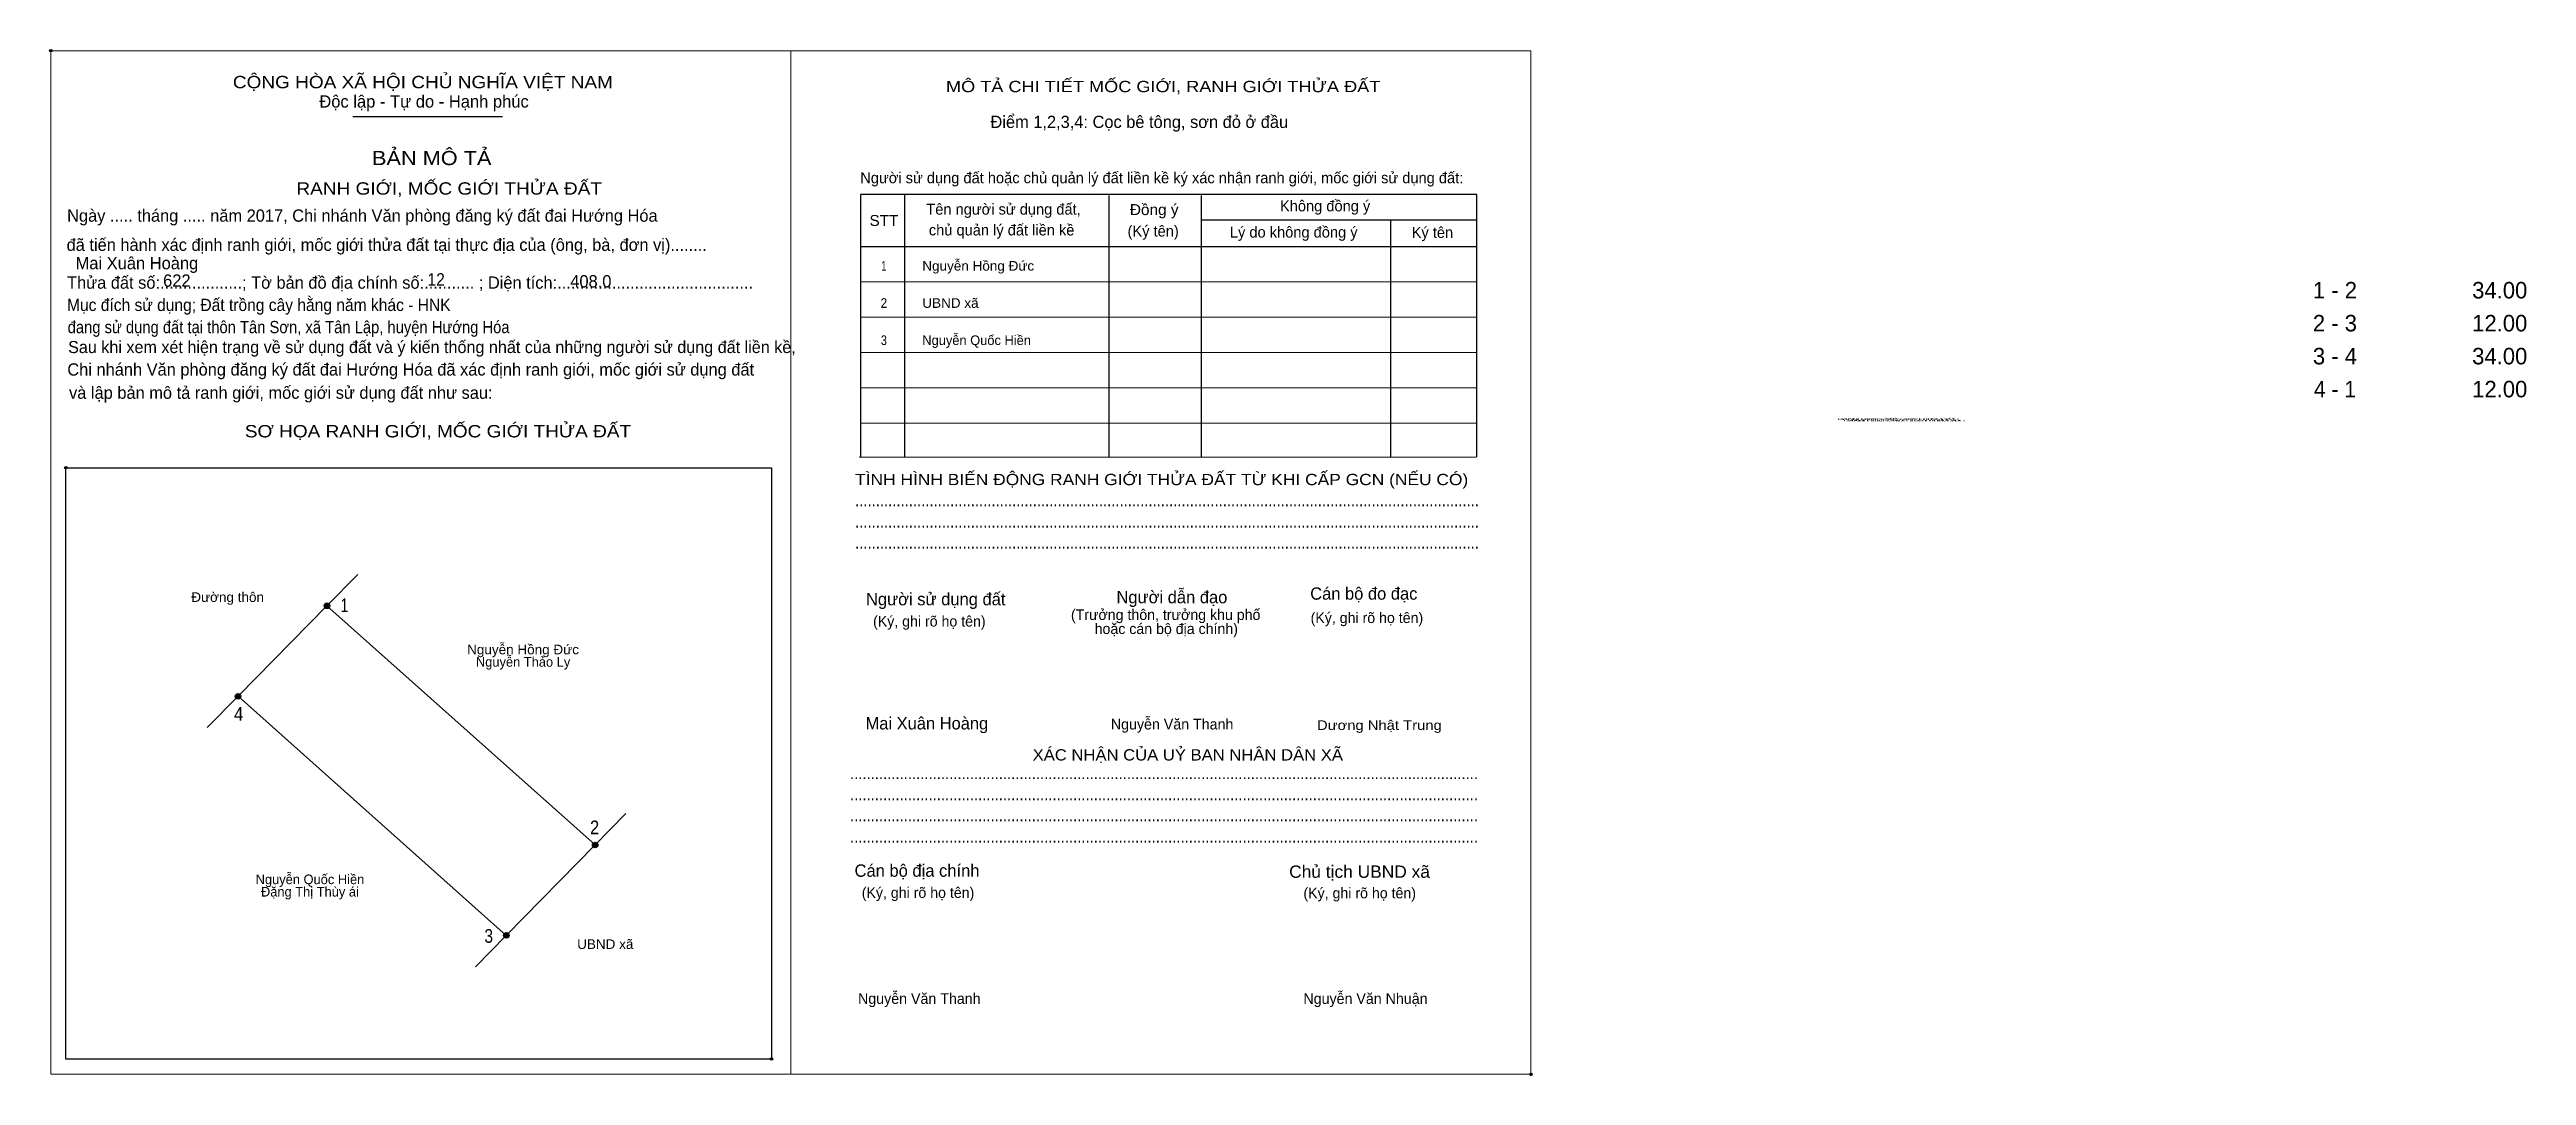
# Model space of a CAD drawing. Header units: metres. Extents: x 548094 to 548328, y 1837936 to 1838033.
import ezdxf
from ezdxf.enums import TextEntityAlignment as Align

# ---------------------------------------------------------------- set-up
doc = ezdxf.new("R2010")
doc.units = ezdxf.units.M
doc.header["$LTSCALE"] = 0.46
doc.header["$PDMODE"] = 32
doc.header["$PDSIZE"] = 0.23
for name, color, linetype, lineweight in [('1', 7, 'Continuous', 25), ('10', 7, 'Continuous', 13), ('11', 7, 'Continuous', 25), ('2', 7, 'Continuous', 13), ('27', 7, 'Continuous', 13)]:
    doc.layers.add(name, color=color, linetype=linetype, lineweight=lineweight)
for name, color, linetype in [('36', 7, 'Continuous'), ('52', 7, 'Continuous'), ('6', 7, 'Continuous'), ('60', 7, 'Continuous'), ('9', 7, 'Continuous')]:
    doc.layers.add(name, color=color, linetype=linetype)

msp = doc.modelspace()

# ---------------------------------------------------------------- hatches: boundary and pattern name
at = {"layer": '11'}
for points in [[(548120.2699, 1837980.59, 1), (548119.7501, 1837980.59, 1)], [(548111.8599, 1837972.03, 1), (548111.3401, 1837972.03, 1)], [(548145.6499, 1837957.96, 1), (548145.1301, 1837957.96, 1)], [(548137.2399, 1837949.4, 1), (548136.7201, 1837949.4, 1)], [(548137.2399, 1837949.4, 1), (548136.7201, 1837949.4, 1)]]:
    msp.add_hatch(color=256, dxfattribs=at).paths.add_polyline_path(points)

# ---------------------------------------------------------------- linework, layer by layer
at = {"layer": '1'}
for p, q in [((548122.47, 1838026.91), (548136.63, 1838026.91)), ((548174.67, 1838019.52), (548174.67, 1837994.65)), ((548193.99, 1838019.42), (548193.99, 1837994.65)), ((548202.71, 1838019.42), (548202.71, 1837994.65)), ((548202.71, 1838017.12), (548228.82, 1838017.12)), ((548220.64, 1838017.12), (548220.64, 1837994.65)), ((548170.48, 1838014.58), (548228.82, 1838014.58))]:
    msp.add_line(p, q, dxfattribs=at)
at = {"layer": '1', "lineweight": 13}
for p, q in [((548170.48, 1838011.24), (548228.82, 1838011.24)), ((548170.48, 1838007.9), (548228.82, 1838007.9)), ((548170.48, 1838004.56), (548228.82, 1838004.56)), ((548170.48, 1838001.22), (548228.82, 1838001.22)), ((548170.48, 1837997.88), (548228.82, 1837997.88)), ((548170.38, 1837994.65), (548228.72, 1837994.65))]:
    msp.add_line(p, q, dxfattribs=at)
at = {"layer": '1'}
msp.add_lwpolyline([(548228.82, 1837994.65), (548228.82, 1838019.52), (548170.48, 1838019.52), (548170.48, 1837994.65)], dxfattribs=at)
msp.add_lwpolyline([(548095.32, 1837993.66), (548162.07, 1837993.66), (548162.07, 1837937.7), (548095.32, 1837937.7)], close=True, dxfattribs=at)
for p in [(548093.88, 1838033.12), (548093.89, 1838033.12), (548095.31, 1837993.67), (548095.32, 1837993.67), (548095.32, 1837993.66), (548162.07, 1837937.71), (548162.07, 1837937.7), (548233.93, 1837936.26), (548233.94, 1837936.26)]:
    msp.add_point(p, dxfattribs=at)
at = {"layer": '10'}
msp.add_lwpolyline([(548136.98, 1837949.4), (548111.6, 1837972.03), (548120.01, 1837980.59), (548145.39, 1837957.96)], close=True, dxfattribs=at)
at = {"layer": '11'}
for centre in [(548120.01, 1837980.59), (548111.6, 1837972.03), (548145.39, 1837957.96), (548136.98, 1837949.4), (548136.98, 1837949.4)]:
    msp.add_circle(centre, 0.2599, dxfattribs=at)
at = {"layer": '2'}
for points in [[(548093.88, 1838033.12), (548163.91, 1838033.12), (548163.91, 1837936.26), (548093.88, 1837936.26)], [(548163.91, 1838033.11), (548233.93, 1838033.11), (548233.93, 1837936.26), (548163.91, 1837936.26)], [(548163.91, 1838033.11), (548233.93, 1838033.11), (548233.93, 1837936.26), (548163.91, 1837936.26)]]:
    msp.add_lwpolyline(points, close=True, dxfattribs=at)
at = {"layer": '27'}
for p, q in [((548120.01, 1837980.59), (548122.92, 1837983.56)), ((548111.6, 1837972.03), (548108.69, 1837969.06)), ((548145.39, 1837957.96), (548148.3, 1837960.93)), ((548136.98, 1837949.4), (548134.07, 1837946.43))]:
    msp.add_line(p, q, dxfattribs=at)

# ---------------------------------------------------------------- texts
at = {"layer": '1'}
for s, height, width, p in [('CỘNG HÒA XÃ HỘI CHỦ NGHĨA VIỆT NAM', 1.169, 1.15, (548111.11, 1838029.57)), ('RANH GIỚI, MỐC GIỚI THỬA ĐẤT', 1.17, 1.15, (548117.12, 1838019.5)), ('Đồng ý', 1.035, 1.05, (548195.98, 1838017.57)), ('STT', 1.035, 1.05, (548171.34, 1838016.54)), ('Mục đích sử dụng; Đất trồng cây hằng năm khác - HNK', 1.16, 0.95, (548095.42, 1838008.49)), ('đang sử dụng đất tại thôn Tân Sơn, xã Tân Lập, huyện Hướng Hóa', 1.16, 0.9, (548095.48, 1838006.39)), ('SƠ HỌA RANH GIỚI, MỐC GIỚI THỬA ĐẤT', 1.17, 1.15, (548112.24, 1837996.53)), ('RANH GIỚI, MỐC GIỚI THỬA ĐẤT', 0.1463, 3.55, (548262.94, 1837998.19)), ('RANH GIỚI, MỐC GIỚI THỬA ĐẤT', 0.1463, 3.55, (548263.37, 1837998.19)), ('RANH GIỚI, MỐC GIỚI THỬA ĐẤT', 0.1463, 3.55, (548263.51, 1837998.04)), ('RANH GIỚI, MỐC GIỚI THỬA ĐẤT', 0.1463, 3.55, (548263.94, 1837998.04)), ('TÌNH HÌNH BIẾN ĐỘNG RANH GIỚI THỬA ĐẤT TỪ KHI CẤP GCN (NẾU CÓ)', 1.069, 1.15, (548169.98, 1837992.01)), ('.......................................................................................................................................................', 1.169, 0.9, (548169.98, 1837990)), ('.......................................................................................................................................................', 1.169, 0.9, (548169.98, 1837988)), ('.......................................................................................................................................................', 1.169, 0.9, (548169.98, 1837986)), ('Dương Nhật Trung', 0.9097, 1.15, (548213.68, 1837968.84)), ('........................................................................................................................................................', 1.169, 0.9, (548169.5, 1837964.19)), ('........................................................................................................................................................', 1.169, 0.9, (548169.5, 1837962.19)), ('........................................................................................................................................................', 1.169, 0.9, (548169.5, 1837960.19)), ('........................................................................................................................................................', 1.169, 0.9, (548169.5, 1837958.19)), ('Chủ tịch UBND xã', 1.169, 1.05, (548211.05, 1837954.85))]:
    msp.add_text(s, height=height, dxfattribs=dict(at, width=width)).set_placement(p)
for s, height, width, p in [('MÔ TẢ CHI TIẾT MỐC GIỚI, RANH GIỚI THỬA ĐẤT', 1.069, 1.2, (548199.13, 1838029.2)), ('BẢN MÔ TẢ', 1.336, 1.15, (548129.925, 1838022.3)), ('XÁC NHẬN CỦA UỶ BAN NHÂN DÂN XÃ', 1.069, 1.1, (548201.46, 1837965.95))]:
    msp.add_text(s, height=height, dxfattribs=dict(at, width=width)).set_placement(p, align=Align.CENTER)
for s, height, p in [('Độc lập - Tự do - Hạnh phúc', 1.169, (548119.29, 1838027.74)), ('Điểm 1,2,3,4: Cọc bê tông, sơn đỏ ở đầu', 1.16, (548182.79, 1838025.81)), ('Người sử dụng đất hoặc chủ quản lý đất liền kề ký xác nhận ranh giới, mốc giới sử dụng đất:', 1.035, (548170.47, 1838020.58)), ('Ngày ..... tháng ..... năm 2017, Chi nhánh Văn phòng đăng ký đất đai Hướng Hóa', 1.16, (548095.43, 1838016.94)), ('Tên người sử dụng đất,', 1.035, (548176.72, 1838017.61)), ('Không đồng ý', 1.035, (548210.18, 1838017.92)), (' đã tiến hành xác định ranh giới, mốc giới thửa đất tại thực địa của (ông, bà, đơn vị)........', 1.16, (548094.95, 1838014.18)), ('chủ quản lý đất liền kề', 1.035, (548176.96, 1838015.64)), ('(Ký tên)', 1.035, (548195.76, 1838015.54)), ('Lý do không đồng ý', 1.035, (548205.44, 1838015.44)), ('Ký tên', 1.035, (548222.64, 1838015.41)), ('Thửa đất số:..................; Tờ bản đồ địa chính số:........... ; Diện tích:...........................................', 1.16, (548095.42, 1838010.6)), ('Chi nhánh Văn phòng đăng ký đất đai Hướng Hóa đã xác định ranh giới, mốc giới sử dụng đất', 1.16, (548095.45, 1838002.38)), ('Sau khi xem xét hiện trạng về sử dụng đất và ý kiến thống nhất của những người sử dụng đất liền kề,', 1.142, (548095.52, 1838004.51)), (' và lập bản mô tả ranh giới, mốc giới sử dụng đất như sau:', 1.16, (548095.18, 1838000.18)), ('Người sử dụng đất', 1.169, (548171.01, 1837980.64)), ('Người dẫn đạo', 1.168, (548194.71, 1837980.83)), ('Cán bộ đo đạc', 1.166, (548213.04, 1837981.17)), ('(Ký, ghi rõ họ tên)', 1.002, (548171.68, 1837978.63)), ('(Ký, ghi rõ họ tên)', 1.002, (548213.08, 1837978.96)), ('Nguyễn Văn Thanh', 1.006, (548194.18, 1837968.89)), ('Cán bộ địa chính', 1.169, (548169.93, 1837954.95)), ('(Ký, ghi rõ họ tên)', 1.002, (548170.61, 1837952.95)), ('(Ký, ghi rõ họ tên)', 1.002, (548212.4, 1837952.91)), ('Nguyễn Văn Thanh', 1.006, (548170.26, 1837942.92)), ('Nguyễn Văn Nhuận', 1.006, (548212.4, 1837942.92))]:
    msp.add_text(s, height=height, dxfattribs=at).set_placement(p)
for s, p in [('(Trưởng thôn, trưởng khu phố', (548199.365, 1837979.25)), ('hoặc cán bộ địa chính)', (548199.425, 1837977.92))]:
    msp.add_text(s, height=1.002, dxfattribs=at).set_placement(p, align=Align.CENTER)
at = {"layer": '36', "width": 1.05}
for s, p in [('Đường thôn', (548110.615, 1837980.96)), ('Nguyễn Hồng Đức', (548138.565, 1837976)), ('UBND xã', (548146.345, 1837948.12))]:
    msp.add_text(s, height=0.9097, dxfattribs=at).set_placement(p, align=Align.CENTER)
at = {"layer": '36'}
for s, p in [('Nguyễn Thảo Ly', (548138.57, 1837974.83)), ('Nguyễn Quốc Hiền', (548118.405, 1837954.25)), ('Đặng Thị Thùy ái', (548118.4, 1837953.08))]:
    msp.add_text(s, height=0.9097, dxfattribs=at).set_placement(p, align=Align.CENTER)
at = {"layer": '52'}
for s, p in [('1 - 2', (548309.995, 1838009.68)), ('34.00', (548325.585, 1838009.68)), ('2 - 3', (548309.99, 1838006.56)), ('12.00', (548325.585, 1838006.56)), ('3 - 4', (548309.995, 1838003.44)), ('34.00', (548325.585, 1838003.44)), ('12.00', (548325.585, 1838000.32))]:
    msp.add_text(s, height=1.56, dxfattribs=at).set_placement(p, align=Align.CENTER)
at = {"layer": '52', "width": 0.95}
msp.add_text('4 - 1', height=1.56, dxfattribs=at).set_placement((548309.995, 1838000.32), align=Align.CENTER)
at = {"layer": '6'}
for s, p in [('Mai Xuân Hoàng', (548096.23, 1838012.44)), ('622', (548104.51, 1838010.79)), ('408.0', (548143.03, 1838010.72)), ('Mai Xuân Hoàng', (548170.97, 1837968.89))]:
    msp.add_text(s, height=1.165, dxfattribs=at).set_placement(p)
at = {"layer": '6', "width": 0.95}
msp.add_text('12', height=1.165, dxfattribs=at).set_placement((548129.52, 1838010.9))
at = {"layer": '60'}
for s, width, p in [('1', 0.75, (548172.7, 1838012.31)), ('2', 0.9, (548172.705, 1838008.79)), ('3', 0.85, (548172.705, 1838005.27))]:
    msp.add_text(s, height=0.9097, dxfattribs=dict(at, width=width)).set_placement(p, align=Align.CENTER)
at = {"layer": '60', "width": 1.05}
for s, p in [('Nguyễn Hồng Đức', (548176.34, 1838012.31)), ('UBND xã', (548176.34, 1838008.79))]:
    msp.add_text(s, height=0.9097, dxfattribs=at).set_placement(p)
at = {"layer": '60'}
msp.add_text('Nguyễn Quốc Hiền', height=0.9097, dxfattribs=at).set_placement((548176.34, 1838005.27))
at = {"layer": '9'}
for s, width, p in [('1', 0.75, (548121.675, 1837980)), ('4', 0.9, (548111.66, 1837969.72)), ('2', 0.9, (548145.335, 1837958.97)), ('3', 0.85, (548135.315, 1837948.7))]:
    msp.add_text(s, height=1.3, dxfattribs=dict(at, width=width)).set_placement(p, align=Align.CENTER)

doc.saveas('drawing.dxf')
